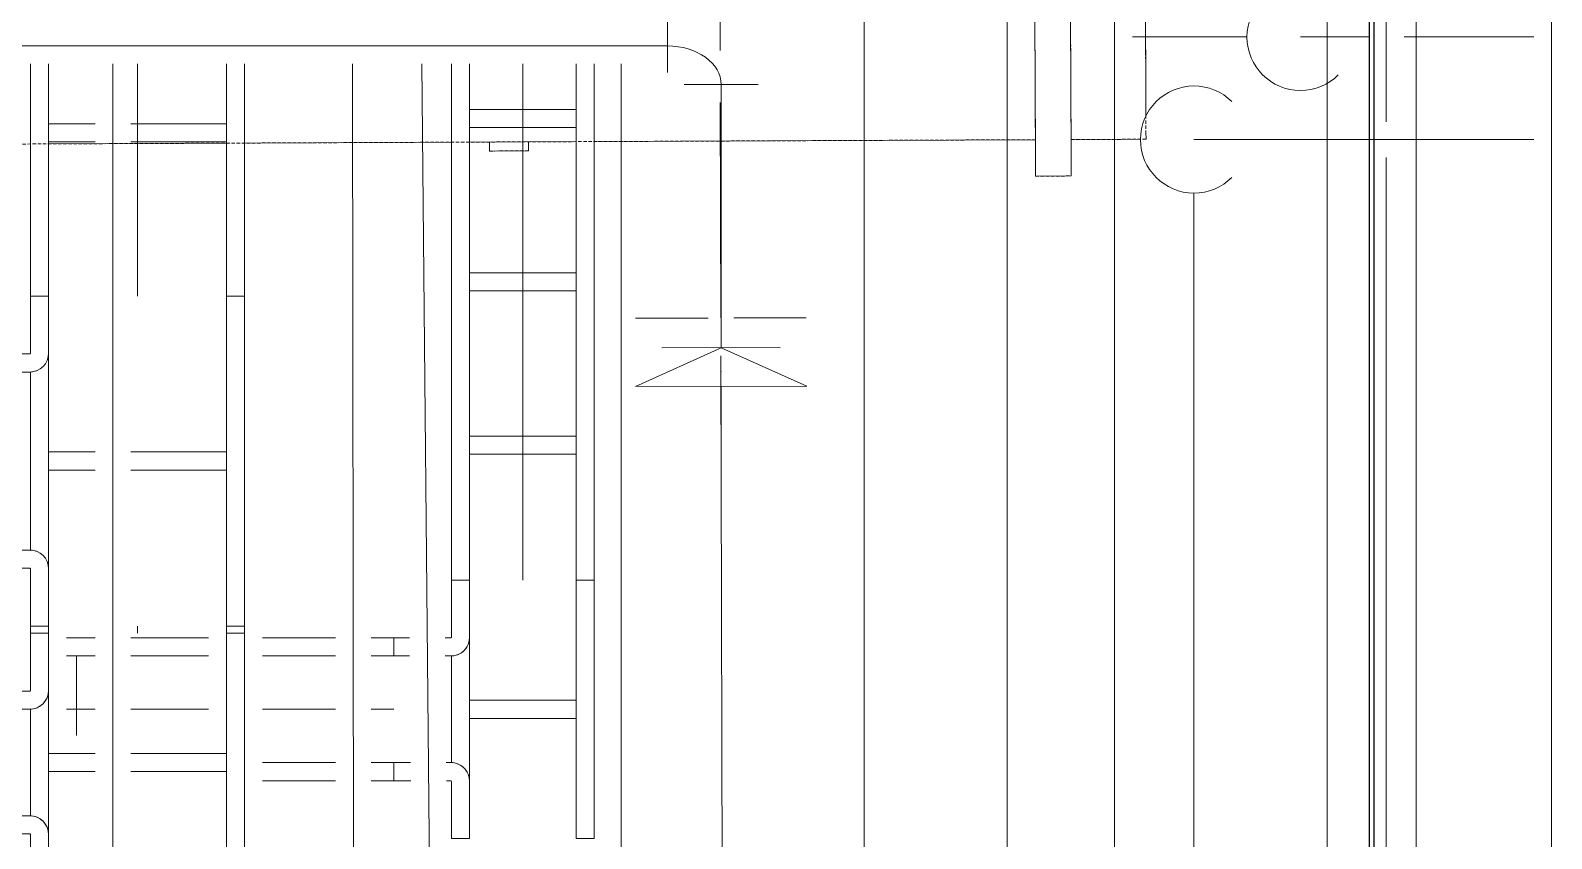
# Model space of a CAD drawing. Header units: centimetres. Extents: x -1906 to 5208, y -261 to 2955.
# Drawn here: x -1128.8 to -915.7, y 1431.4 to 1544.5 of the extents above; entities that cross this region are included whole.
import ezdxf

# ---------------------------------------------------------------- set-up
doc = ezdxf.new("R2010")
doc.units = ezdxf.units.CM
doc.linetypes.add('Hidden', pattern=[0.714375, 0.47625, -0.238125])
for name, color, linetype, lineweight in [('A-DETL-HDLN', 7, 'Hidden', 18), ('E-CABL-TRAY', 7, 'Continuous', 18), ('E-CABL-TRAY-CNTR', 7, 'Continuous', 18), ('M-EQPM', 7, 'Continuous', 18), ('M-HVAC-DUCT', 7, 'Continuous', 18), ('P-PIPE', 7, 'Continuous', 18), ('S-BEAM', 7, 'Continuous', 18)]:
    doc.layers.add(name, color=color, linetype=linetype, lineweight=lineweight)

# ---------------------------------------------------------------- blocks, each defined once
blk = doc.blocks.new('PQ_RVR_EST-01_ZZ_ZZ_MO_T_A_rvt-1-N01 - Planta trazado tuberias refrig exist_ - detalle 1')
at = {"layer": 'S-BEAM', "color": 254, "true_color": 0xcccccc}
for p, q in [((-941.28, 1217.71), (-941.28, 1719.32)), ((-940.57, 1217.71), (-940.57, 1719.32)), ((-947.18, 1217.71), (-947.18, 1693.27)), ((-947.18, 1217.71), (-947.18, 1693.27)), ((-934.68, 1217.71), (-934.68, 1693.27)), ((-934.68, 1217.71), (-934.68, 1693.27))]:
    blk.add_line(p, q, dxfattribs=at)
at = {"layer": 'S-BEAM', "color": 254, "lineweight": 25, "true_color": 0xcccccc}
for p, q in [((-941.28, 1693.27), (-941.28, 1217.71)), ((-940.57, 1217.71), (-940.57, 1693.27))]:
    blk.add_line(p, q, dxfattribs=at)
blk = doc.blocks.new('EPC_Derivación_T_ - Derivación_T_-V37-N01 - Planta trazado tuberias refrig exist_ - detalle 1')
at = {"layer": 'E-CABL-TRAY'}
for p, q in [((18.1, 10), (-18.1, 10)), ((-18.1, 10), (-18.1, 7.46)), ((18.1, 7.46), (18.1, 10)), ((-18.1, 7.46), (18.1, 7.46)), ((-1.27, 7.46), (-1.27, -7.46)), ((1.27, -7.46), (1.27, 7.46)), ((-10.1, -7.46), (-18.1, -7.46)), ((-18.1, -7.46), (-18.1, -10)), ((-10.1, -7.46), (10.1, -7.46)), ((-1.27, -7.46), (1.27, -7.46)), ((18.1, -7.46), (10.1, -7.46)), ((18.1, -10), (18.1, -7.46)), ((-18.1, -10), (-10.1, -10)), ((-10, -10.1), (-10, -10.9)), ((-7.46, -10), (7.46, -10)), ((-7.46, -10.88), (-7.46, -10.1)), ((7.46, -10.1), (7.46, -10.74)), ((10, -10.71), (10, -10.1)), ((10.1, -10), (18.1, -10)), ((-10, -15.9), (-10, -18.1)), ((-7.46, -18.1), (-7.46, -15.88)), ((7.46, -15.74), (7.46, -18.1)), ((10, -18.1), (10, -15.71)), ((-10, -18.1), (-7.46, -18.1)), ((7.46, -18.1), (10, -18.1))]:
    blk.add_line(p, q, dxfattribs=at)
for centre, radius, start, end in [((-10.1, -10.1), 2.64, 360, 90), ((-10.1, -10.1), 2.64, 46.0854, 60.7236), ((-10.1, -10.1), 2.64, 31.4472, 39.1951), ((10.1, -10.1), 2.64, 90, 180), ((10.1, -10.1), 2.64, 140.8049, 148.5528), ((10.1, -10.1), 2.64, 119.2764, 133.9146), ((-10.1, -10.1), 0.1, 0, 90), ((-10.1, -10.1), 2.64, 16.809, 24.1418), ((-10.1, -10.1), 2.64, 2.1708, 9.174), ((-10.1, -10.1), 2.64, 1.0854, 2.1708), ((10.1, -10.1), 2.64, 170.826, 177.8292), ((10.1, -10.1), 2.64, 177.8292, 178.9146), ((10.1, -10.1), 2.64, 155.8582, 163.191), ((10.1, -10.1), 0.1, 90, 180)]:
    blk.add_arc(centre, radius, start, end, dxfattribs=at)
blk = doc.blocks.new('EPC_Derivación_T_ - Derivación_T_-1476366-N01 - Planta trazado tuberias refrig exist_ - detalle 1')
at = {"layer": 'E-CABL-TRAY'}
for p, q in [((18.1, 15), (-18.1, 15)), ((-18.1, 15), (-18.1, 12.46)), ((18.1, 12.46), (18.1, 15)), ((-18.1, 12.46), (18.1, 12.46)), ((-1.27, 12.46), (-1.27, -0.93)), ((1.27, -0.93), (1.27, 12.46)), ((-1.27, -5.93), (-1.27, -12.46)), ((1.27, -12.46), (1.27, -5.93)), ((-10.1, -12.46), (-18.1, -12.46)), ((-18.1, -12.46), (-18.1, -15)), ((-10.1, -12.46), (10.1, -12.46)), ((-1.27, -12.46), (1.27, -12.46)), ((18.1, -12.46), (10.1, -12.46)), ((18.1, -15), (18.1, -12.46)), ((-18.1, -15), (-10.1, -15)), ((-10, -15.1), (-10, -23.1)), ((-7.46, -15), (7.46, -15)), ((-7.46, -23.1), (-7.46, -15.1)), ((7.46, -15.1), (7.46, -23.1)), ((10, -23.1), (10, -15.1)), ((10.1, -15), (18.1, -15)), ((-10, -23.1), (-7.46, -23.1)), ((7.46, -23.1), (10, -23.1))]:
    blk.add_line(p, q, dxfattribs=at)
for centre, radius, start, end in [((-10.1, -15.1), 2.64, 360, 90), ((10.1, -15.1), 2.64, 90, 180), ((-10.1, -15.1), 2.64, 46.0854, 60.7236), ((-10.1, -15.1), 2.64, 31.4472, 39.1951), ((-10.1, -15.1), 2.64, 16.809, 24.1418), ((-10.1, -15.1), 2.64, 2.1708, 9.174), ((10.1, -15.1), 2.64, 170.826, 177.8292), ((10.1, -15.1), 2.64, 155.8582, 163.191), ((10.1, -15.1), 2.64, 140.8049, 148.5528), ((10.1, -15.1), 2.64, 119.2764, 133.9146), ((-10.1, -15.1), 0.1, 0, 90), ((-10.1, -15.1), 2.64, 1.0854, 2.1708), ((10.1, -15.1), 2.64, 177.8292, 178.9146), ((10.1, -15.1), 0.1, 90, 180)]:
    blk.add_arc(centre, radius, start, end, dxfattribs=at)
blk = doc.blocks.new('bomba 4 - bomba 4-1381577-N01 - Planta trazado tuberias refrig exist_ - detalle 1')
at = {"layer": 'A-DETL-HDLN'}
for p, q in [((-144.97, 82.28), (-144.97, 82.97)), ((-144.97, 82.28), (-144.97, 82.97)), ((-139.97, 82.97), (-144.97, 82.97)), ((-144.97, 82.28), (-144.97, 80.24)), ((-144.97, 82.28), (-144.97, 80.24)), ((-139.97, 82.97), (-139.97, 82.28)), ((-139.97, 82.97), (-139.97, 82.28)), ((-139.97, 80.24), (-139.97, 82.28)), ((-139.97, 82.28), (-139.97, 80.24)), ((-144.97, 77.01), (-144.97, 80.24)), ((-144.97, 77.01), (-144.97, 80.24)), ((-139.97, 77.01), (-139.97, 80.24)), ((-139.97, 80.24), (-139.97, 77.01)), ((-63.47, 79.13), (-68.97, 79.13)), ((-68.97, 77.87), (-68.97, 79.13)), ((-68.97, 79.13), (-68.97, 77.87)), ((-68.97, 79.13), (-63.47, 79.13)), ((-63.47, 77.87), (-63.47, 79.13)), ((-63.47, 77.87), (-63.47, 79.13)), ((-155.47, 77.13), (-155.47, 77.87)), ((-155.47, 77.87), (-144.97, 77.87)), ((-155.47, 77.87), (-144.97, 77.87)), ((-155.47, 77.87), (-155.47, 77.13)), ((-155.47, 77.13), (-155.47, 74.99)), ((-155.47, 77.13), (-155.47, 74.99)), ((-144.97, 72.84), (-144.97, 77.01)), ((-144.97, 72.84), (-144.97, 77.01)), ((105.53, 77.87), (-139.97, 77.87)), ((105.53, 77.87), (-139.97, 77.87)), ((-139.97, 72.84), (-139.97, 77.01)), ((-139.97, 77.01), (-139.97, 72.84)), ((-155.47, 71.68), (-155.47, 74.99)), ((-155.47, 74.99), (-155.47, 71.68)), ((-144.97, 68.02), (-144.97, 72.84)), ((-144.97, 68.02), (-144.97, 72.84)), ((-139.97, 68.02), (-139.97, 72.84)), ((-139.97, 72.84), (-139.97, 68.02)), ((-155.47, 67.55), (-155.47, 71.68)), ((-155.47, 71.68), (-155.47, 67.55)), ((-155.47, 63.07), (-155.47, 67.55)), ((-155.47, 67.55), (-155.47, 63.07)), ((-144.97, 62.91), (-144.97, 68.02)), ((-144.97, 62.91), (-144.97, 68.02)), ((-139.97, 62.91), (-139.97, 68.02)), ((-139.97, 68.02), (-139.97, 62.91)), ((-155.47, 58.7), (-155.47, 63.07)), ((-155.47, 63.07), (-155.47, 58.7)), ((-144.97, 57.91), (-144.97, 62.91)), ((-144.97, 57.91), (-144.97, 62.91)), ((-139.97, 57.91), (-139.97, 62.91)), ((-139.97, 62.91), (-139.97, 57.91))]:
    blk.add_line(p, q, dxfattribs=at)
at = {"layer": 'M-EQPM'}
for p, q in [((-144.97, 82.28), (-144.97, 82.97)), ((-144.97, 82.28), (-144.97, 82.97)), ((-139.97, 82.97), (-144.97, 82.97)), ((-144.97, 82.28), (-144.97, 80.24)), ((-144.97, 82.28), (-144.97, 80.24)), ((-139.97, 82.97), (-139.97, 82.28)), ((-139.97, 82.97), (-139.97, 82.28)), ((-139.97, 80.24), (-139.97, 82.28)), ((-139.97, 82.28), (-139.97, 80.24)), ((-144.97, 77.01), (-144.97, 80.24)), ((-144.97, 77.01), (-144.97, 80.24)), ((-139.97, 77.01), (-139.97, 80.24)), ((-139.97, 80.24), (-139.97, 77.01)), ((-63.47, 79.13), (-68.97, 79.13)), ((-68.97, 77.87), (-68.97, 79.13)), ((-68.97, 79.13), (-68.97, 77.87)), ((-68.97, 79.13), (-63.47, 79.13)), ((-63.47, 77.87), (-63.47, 79.13)), ((-63.47, 77.87), (-63.47, 79.13)), ((-154.7, 77.87), (-144.97, 77.87)), ((-154.7, 77.87), (-144.97, 77.87)), ((-144.97, 72.84), (-144.97, 77.01)), ((-144.97, 72.84), (-144.97, 77.01)), ((-78.17, 77.87), (-139.97, 77.87)), ((-78.17, 77.87), (-139.97, 77.87)), ((-139.97, 72.84), (-139.97, 77.01)), ((-139.97, 77.01), (-139.97, 72.84)), ((-60.71, 77.87), (-75.63, 77.87)), ((-60.71, 77.87), (-75.63, 77.87)), ((-29.17, 77.87), (-58.17, 77.87)), ((-29.17, 77.87), (-58.17, 77.87)), ((-1.71, 77.87), (-26.63, 77.87)), ((-1.71, 77.87), (-26.63, 77.87)), ((-155.47, 71.68), (-155.47, 74.72)), ((-155.47, 74.72), (-155.47, 71.68)), ((-144.97, 68.02), (-144.97, 72.84)), ((-144.97, 68.02), (-144.97, 72.84)), ((-139.97, 68.02), (-139.97, 72.84)), ((-139.97, 72.84), (-139.97, 68.02)), ((-155.47, 67.55), (-155.47, 71.68)), ((-155.47, 71.68), (-155.47, 67.55)), ((-155.47, 63.07), (-155.47, 67.55)), ((-155.47, 67.55), (-155.47, 63.07)), ((-144.97, 62.91), (-144.97, 68.02)), ((-144.97, 62.91), (-144.97, 68.02)), ((-139.97, 62.91), (-139.97, 68.02)), ((-139.97, 68.02), (-139.97, 62.91)), ((-155.47, 58.7), (-155.47, 63.07)), ((-155.47, 63.07), (-155.47, 58.7)), ((-144.97, 57.91), (-144.97, 62.91)), ((-144.97, 57.91), (-144.97, 62.91)), ((-139.97, 57.91), (-139.97, 62.91)), ((-139.97, 62.91), (-139.97, 57.91))]:
    blk.add_line(p, q, dxfattribs=at)
blk = doc.blocks.new('EPC_Derivación_T_ - Derivación_T_-V56-N01 - Planta trazado tuberias refrig exist_ - detalle 1')
at = {"layer": 'A-DETL-HDLN'}
for p, q in [((-1128.85, 1507.32), (-1128.84, 1507.32)), ((-1136.95, 1496.68), (-1136.95, 1499.22)), ((-1136.95, 1469.22), (-1136.95, 1471.76)), ((-1128.85, 1461.12), (-1128.84, 1461.12))]:
    blk.add_line(p, q, dxfattribs=at)
at = {"layer": 'E-CABL-TRAY'}
for p, q in [((-1128.85, 1499.32), (-1128.85, 1507.32)), ((-1126.3, 1507.32), (-1128.84, 1507.32)), ((-1128.84, 1507.32), (-1128.84, 1499.32)), ((-1126.3, 1499.32), (-1126.3, 1507.32)), ((-1101.39, 1485.49), (-1101.39, 1507.32)), ((-1101.39, 1507.32), (-1101.38, 1507.32)), ((-1101.38, 1507.32), (-1101.38, 1461.12)), ((-1098.84, 1461.12), (-1098.84, 1507.32)), ((-1128.94, 1499.22), (-1136.94, 1499.22)), ((-1136.94, 1499.22), (-1136.94, 1496.68)), ((-1126.31, 1499.25), (-1126.31, 1469.19)), ((-1136.94, 1496.68), (-1128.94, 1496.68)), ((-1128.85, 1496.68), (-1128.85, 1496.68)), ((-1128.85, 1496.68), (-1128.85, 1471.76)), ((-1119.78, 1485.49), (-1126.31, 1485.49)), ((-1126.31, 1485.49), (-1126.31, 1482.95)), ((-1101.39, 1485.49), (-1114.78, 1485.49)), ((-1101.39, 1482.95), (-1101.39, 1485.49)), ((-1126.31, 1482.95), (-1119.78, 1482.95)), ((-1114.78, 1482.95), (-1101.39, 1482.95)), ((-1101.39, 1461.12), (-1101.39, 1482.95)), ((-1128.94, 1471.76), (-1136.94, 1471.76)), ((-1136.94, 1471.76), (-1136.94, 1469.22)), ((-1128.85, 1471.76), (-1128.85, 1471.76)), ((-1136.94, 1469.22), (-1128.94, 1469.22)), ((-1128.85, 1461.12), (-1128.85, 1469.12)), ((-1128.84, 1469.12), (-1128.84, 1461.12)), ((-1126.3, 1461.12), (-1126.3, 1469.12)), ((-1128.84, 1461.12), (-1126.3, 1461.12))]:
    blk.add_line(p, q, dxfattribs=at)
for centre, major_axis, start_param, end_param in [((-1128.94, 1499.32), (0, 2.64), 3.141593, 4.712389), ((-1128.94, 1499.32), (0, 0.1), 3.141593, 4.712389), ((-1128.95, 1499.32), (0, 0.1), 4.18879, 4.712389), ((-1128.95, 1499.32), (0, 2.64), 3.160537, 3.179481), ((-1128.95, 1499.32), (0, 2.64), 3.179481, 3.289044), ((-1128.95, 1499.32), (0, 2.64), 3.434965, 3.517567), ((-1128.94, 1469.12), (0, 2.64), 4.712389, 6.283185), ((-1128.95, 1469.12), (0, 2.64), 6.245297, 6.264241), ((-1128.95, 1469.12), (0, 2.64), 6.135734, 6.245297), ((-1128.95, 1469.12), (0, 2.64), 5.907211, 5.989813), ((-1128.94, 1469.12), (0, 0.1), 4.712389, 6.283185), ((-1128.95, 1469.12), (0, 0.1), 4.712389, 5.235988)]:
    blk.add_ellipse(centre, major_axis=major_axis, ratio=0.999999, start_param=start_param, end_param=end_param, dxfattribs=at)

msp = doc.modelspace()

# ---------------------------------------------------------------- linework, layer by layer
at = {"layer": 'A-DETL-HDLN', "color": 6, "linetype": 'Continuous', "true_color": 0xff00ff}
msp.add_line((-972.61, 1543.6), (-974.45, 1543.6), dxfattribs=at)
at = {"layer": 'E-CABL-TRAY'}
for p, q in [((-1128.85, 1507.32), (-1128.85, 1539.83)), ((-1126.31, 1507.32), (-1126.31, 1539.83)), ((-1101.39, 1507.32), (-1101.39, 1539.83)), ((-1098.85, 1507.32), (-1098.85, 1539.83)), ((-1069.85, 1539.83), (-1069.85, 1467.56)), ((-1067.31, 1539.83), (-1067.31, 1467.56)), ((-1052.39, 1539.83), (-1052.39, 1467.56)), ((-1049.85, 1539.83), (-1049.85, 1467.56)), ((-1067.31, 1533.44), (-1052.39, 1533.44)), ((-1119.78, 1531.45), (-1126.31, 1531.45)), ((-1101.39, 1531.45), (-1114.78, 1531.45)), ((-1067.31, 1530.9), (-1052.39, 1530.9)), ((-1119.78, 1528.91), (-1126.31, 1528.91)), ((-1101.39, 1528.91), (-1114.78, 1528.91)), ((-1067.31, 1510.58), (-1052.39, 1510.58)), ((-1098.85, 1507.32), (-1101.39, 1507.32)), ((-1067.31, 1508.04), (-1052.39, 1508.04)), ((-1067.31, 1487.72), (-1052.39, 1487.72)), ((-1067.31, 1485.18), (-1052.39, 1485.18)), ((-1067.31, 1467.56), (-1069.85, 1467.56)), ((-1049.85, 1467.56), (-1052.39, 1467.56)), ((-1128.85, 1460.11), (-1128.85, 1461.12)), ((-1126.31, 1460.11), (-1128.85, 1460.11)), ((-1126.31, 1460.11), (-1126.31, 1461.12)), ((-1101.39, 1461.12), (-1098.85, 1461.12)), ((-1101.39, 1460.11), (-1101.39, 1461.12)), ((-1098.85, 1460.11), (-1101.39, 1460.11)), ((-1098.85, 1460.11), (-1098.85, 1461.12)), ((-1119.78, 1459.46), (-1123.81, 1459.46)), ((-1103.89, 1459.46), (-1114.78, 1459.46)), ((-1086.12, 1459.46), (-1096.35, 1459.46)), ((-1077.95, 1459.46), (-1081.12, 1459.46)), ((-1077.95, 1459.46), (-1077.95, 1456.92)), ((-1119.78, 1456.92), (-1123.81, 1456.92)), ((-1122.4, 1456.92), (-1122.4, 1445.78)), ((-1103.89, 1456.92), (-1114.78, 1456.92)), ((-1086.12, 1456.92), (-1096.35, 1456.92)), ((-1077.95, 1456.92), (-1081.12, 1456.92)), ((-1086.09, 1442), (-1096.35, 1442)), ((-1077.95, 1442), (-1081.09, 1442)), ((-1077.95, 1442), (-1077.95, 1439.46)), ((-1086.09, 1439.46), (-1096.35, 1439.46)), ((-1077.95, 1439.46), (-1081.09, 1439.46))]:
    msp.add_line(p, q, dxfattribs=at)
at = {"layer": 'E-CABL-TRAY-CNTR'}
for p, q in [((-1113.85, 1507.32), (-1113.85, 1539.83)), ((-1059.85, 1539.83), (-1059.85, 1467.56)), ((-1113.85, 1460.11), (-1113.85, 1461.12)), ((-1119.78, 1449.46), (-1123.81, 1449.46)), ((-1103.89, 1449.46), (-1114.78, 1449.46)), ((-1086.1, 1449.46), (-1096.35, 1449.46)), ((-1077.95, 1449.46), (-1081.1, 1449.46))]:
    msp.add_line(p, q, dxfattribs=at)
at = {"layer": 'M-HVAC-DUCT', "color": 6, "true_color": 0xff00ff}
for p, q in [((-1012.04, 1371.94), (-1012.04, 1614.52)), ((-976.95, 1371.95), (-976.95, 1614.52)), ((-915.73, 1371.95), (-915.73, 1614.52)), ((-938.9, 1531.73), (-938.9, 1572.12)), ((-1046.07, 1282.5), (-1046.07, 1539.83)), ((-938.9, 1424.79), (-938.9, 1526.73))]:
    msp.add_line(p, q, dxfattribs=at)
at = {"layer": 'P-PIPE', "color": 6, "true_color": 0xff00ff}
for p, q in [((-1032.26, 1567.89), (-1032.21, 1541.69)), ((-991.99, 1566.96), (-991.99, 1379.21)), ((-1039.58, 1538.6), (-1039.58, 1546.06)), ((-958.41, 1543.6), (-972.61, 1543.6)), ((-950.91, 1543.6), (-941.4, 1543.6)), ((-918.23, 1543.6), (-936.4, 1543.6)), ((-1250.06, 1542.33), (-1039.58, 1542.33)), ((-1117.28, 1282.5), (-1117.28, 1539.83)), ((-1083.74, 1539.83), (-1083.5, 1381.45)), ((-1071.6, 1282.5), (-1074, 1539.83)), ((-1037.27, 1536.94), (-1026.89, 1536.93)), ((-1032.08, 1536.93), (-1032.08, 1500.07)), ((-1032.19, 1534.43), (-1032.12, 1504.27)), ((-965.83, 1529.23), (-918.23, 1529.23)), ((-965.83, 1521.73), (-965.83, 1383.98)), ((-1044.07, 1504.21), (-1033.88, 1504.24)), ((-1030.29, 1504.25), (-1020.17, 1504.27)), ((-1044.09, 1494.65), (-1032.08, 1500.07)), ((-1040.37, 1500.06), (-1023.8, 1500.09)), ((-1032.06, 1490.4), (-1032.11, 1498.96)), ((-1032.08, 1500.07), (-1020.09, 1494.71)), ((-1032.12, 1496.88), (-1032.09, 1496.69)), ((-1032.11, 1497.51), (-1032.1, 1497.18)), ((-1032.07, 1481.79), (-1032.1, 1496.78)), ((-1044.09, 1494.65), (-1020.09, 1494.71)), ((-1032.09, 1489.28), (-1032.09, 1494.68)), ((-1032.09, 1481.88), (-1032.05, 1481.69)), ((-1032.07, 1481.79), (-1031.81, 1368.37))]:
    msp.add_line(p, q, dxfattribs=at)
for centre, start, end in [((-950.91, 1543.6), 90, 180), ((-950.91, 1543.6), 180, 270), ((-965.83, 1529.23), 90, 180), ((-965.83, 1529.23), 45, 90), ((-950.91, 1543.6), 270, 315), ((-965.83, 1529.23), 180, 270), ((-965.83, 1529.23), 270, 315)]:
    msp.add_arc(centre, 7.5, start, end, dxfattribs=at)
msp.add_ellipse((-1039.58, 1536.94), major_axis=(7.5, 0), ratio=0.71934, start_param=6.28308, end_param=7.853982, dxfattribs=at)

# ---------------------------------------------------------------- block references
at = {"lineweight": 5}
msp.add_blockref('PQ_RVR_EST-01_ZZ_ZZ_MO_T_A_rvt-1-N01 - Planta trazado tuberias refrig exist_ - detalle 1', (0, 0), dxfattribs=at)
at = {"layer": 'A-DETL-HDLN', "rotation": 180.2443856591763}
msp.add_blockref('bomba 4 - bomba 4-1381577-N01 - Planta trazado tuberias refrig exist_ - detalle 1', (-1128.35, 1606.48), dxfattribs=at)
at = {"layer": 'A-DETL-HDLN'}
msp.add_blockref('EPC_Derivación_T_ - Derivación_T_-V56-N01 - Planta trazado tuberias refrig exist_ - detalle 1', (0, 0), dxfattribs=at)
at = {"layer": 'E-CABL-TRAY', "rotation": 270}
for name, p in [('EPC_Derivación_T_ - Derivación_T_-V37-N01 - Planta trazado tuberias refrig exist_ - detalle 1', (-1059.85, 1449.46)), ('EPC_Derivación_T_ - Derivación_T_-1476366-N01 - Planta trazado tuberias refrig exist_ - detalle 1', (-1113.85, 1442.01))]:
    msp.add_blockref(name, p, dxfattribs=at)

doc.saveas('drawing.dxf')
